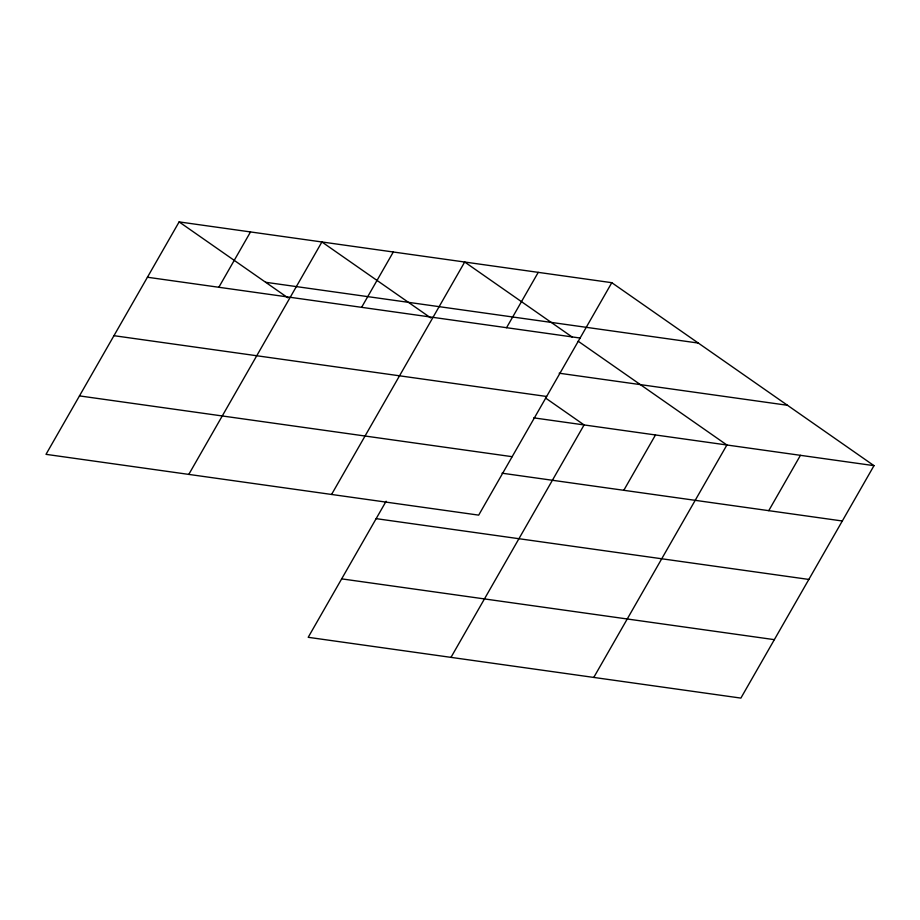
<?xml version="1.0" encoding="UTF-8"?>
<svg xmlns="http://www.w3.org/2000/svg" width="920" height="920" viewBox="0 0 920 920"><rect width="100%" height="100%" fill="white"/><g stroke="black" fill="none" stroke-linecap="round" stroke-linejoin="round"><path stroke-width="1.38" d="M611.8 282.693L179.124 221.904L46 454.342L478.687 515.131L611.8 282.693L874 465.658L740.876 698.096L308.2 637.307L386.124 501.239M218.822 287.281L250.516 231.932M188.784 474.409L321.908 241.971L430.721 317.894M361.606 307.337L393.3 251.999M331.568 494.466L464.692 262.027L572.332 337.134M506.552 327.704L538.246 272.354M450.984 657.363L584.096 424.925L545.514 398.003M623.794 490.303L655.488 434.953M593.768 677.431L726.892 444.992L578.197 341.228M768.752 510.657L800.446 455.319M265.638 282.279L698.326 343.068M147.43 277.242L580.106 338.031M559.164 373.209L787.474 405.283M113.953 335.685L546.641 396.474M533.703 417.853L874 465.658M79.465 395.899L512.153 456.688M502.009 473.19L842.306 520.996M376.153 518.65L808.841 579.439M341.665 578.864L774.352 639.653M179.124 221.904L287.925 297.839"/></g></svg>
